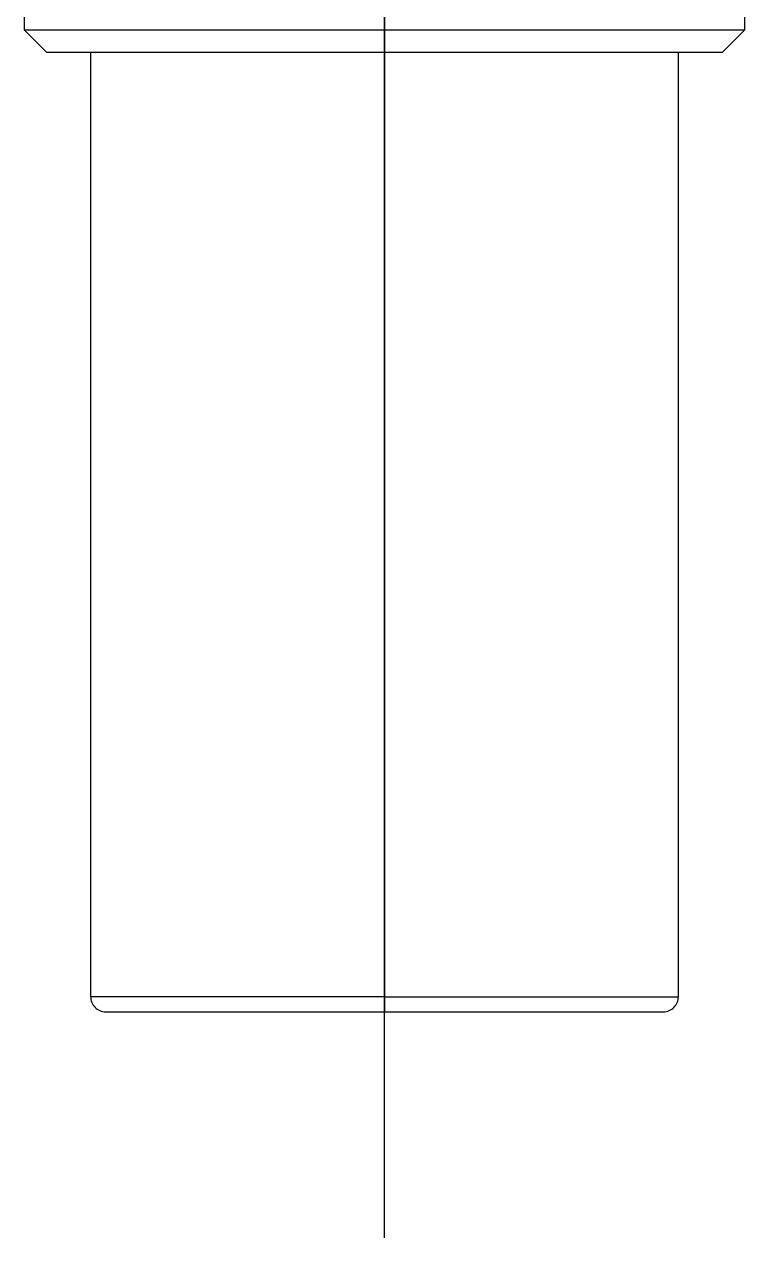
# Model space of a CAD drawing. Header units: metres. Extents: x 0 to 21025, y 0 to 14850.
# Drawn here: x 5548.2 to 5596, y 13670.4 to 13751 of the extents above; entities that cross this region are included whole.
import ezdxf

# ---------------------------------------------------------------- set-up
doc = ezdxf.new("R2010")
doc.units = ezdxf.units.M
doc.header["$LTSCALE"] = 25
doc.linetypes.add('CENTER2', pattern=[28.575, 19.05, -3.175, 3.175, -3.175])
doc.linetypes.add('HIDDEN2', pattern=[4.7625, 3.175, -1.5875])
doc.layers.add('SC1', color=7, linetype='CENTER2')
doc.layers.add('ST1', color=7, linetype='HIDDEN2')

msp = doc.modelspace()

# ---------------------------------------------------------------- linework, layer by layer
at = {"layer": 'SC1'}
msp.add_line((5572.114, 13670.436), (5572.114, 13991.936), dxfattribs=at)
at = {"layer": 'ST1'}
for p, q in [((5548.212, 13771.136), (5548.212, 13750.615)), ((5572.114, 13771.136), (5572.114, 13750.615)), ((5596.015, 13750.615), (5596.015, 13771.136)), ((5548.212, 13750.615), (5572.114, 13750.615)), ((5548.212, 13750.615), (5549.691, 13749.136)), ((5572.114, 13750.615), (5572.114, 13749.136)), ((5572.114, 13750.615), (5596.015, 13750.615)), ((5594.536, 13749.136), (5596.015, 13750.615)), ((5549.691, 13749.136), (5572.114, 13749.136)), ((5552.614, 13749.136), (5552.614, 13686.436)), ((5572.114, 13749.136), (5594.536, 13749.136)), ((5572.114, 13749.136), (5572.114, 13686.436)), ((5591.614, 13686.436), (5591.614, 13749.136)), ((5572.114, 13686.436), (5552.659, 13686.436)), ((5572.114, 13686.436), (5591.568, 13686.436)), ((5572.114, 13686.436), (5572.114, 13685.436)), ((5572.114, 13685.436), (5572.114, 13686.436)), ((5553.614, 13685.436), (5572.114, 13685.436)), ((5572.114, 13685.436), (5590.614, 13685.436))]:
    msp.add_line(p, q, dxfattribs=at)
for centre, start, end in [((5553.614, 13686.436), 180, 270), ((5590.614, 13686.436), 270, 0)]:
    msp.add_arc(centre, 1, start, end, dxfattribs=at)

doc.saveas('drawing.dxf')
